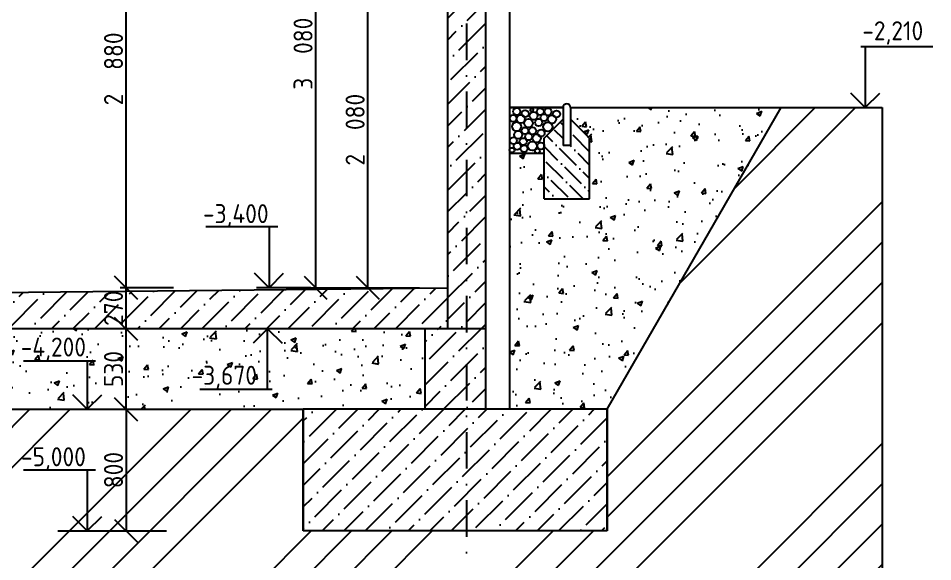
# Model space of a CAD drawing. Extents: x 3792242 to 5145247, y -1546315 to -1031918.
# Drawn here: x 3946345 to 3952361, y -1540847 to -1537271 of the extents above; entities that cross this region are included whole.
import ezdxf

# ---------------------------------------------------------------- set-up
doc = ezdxf.new("R2010")
doc.units = 0
doc.header["$MEASUREMENT"] = 0
doc.linetypes.add('BODKOCIARKOVANA_3', pattern=[5.6, 3, -1.3, 0, -1.3])
doc.layers.get('0').update_dxf_attribs({"linetype": 'CONTINUOUS'})
doc.layers.get('Defpoints').update_dxf_attribs({"color": 61, "linetype": 'CONTINUOUS'})
for name, color, linetype in [('KÓTY', 4, 'CONTINUOUS'), ('MÚRY', 1, 'CONTINUOUS'), ('osi', 253, 'CONTINUOUS'), ('TENKÁ', 7, 'CONTINUOUS'), ('ŠRAFY', 82, 'CONTINUOUS'), ('šrafy-múry', 8, 'CONTINUOUS')]:
    doc.layers.add(name, color=color, linetype=linetype)
doc.styles.add('STYLE1', font='isocp.shx')
doc.dimstyles.new('STANDARD-50', dxfattribs={"dimtxt": 125, "dimasz": 150, "dimexe": 10, "dimexo": 200, "dimgap": 20, "dimtad": 1, "dimdsep": 46, "dimlunit": 6, "dimtxsty": 'STYLE1', "dimblk1": 'OBLIQUE', "dimblk2": 'OBLIQUE', "dimsah": 1, "dimcen": 2.5, "dimse1": 1, "dimse2": 1, "dimadec": 0, "dimazin": 0, "dimtfac": 1, "dimtmove": 1, "dimatfit": 3, "dimldrblk": 'OBLIQUE', "dimfxl": 1, "dimtolj": 1, "dimtzin": 0, "dimarcsym": 0})
pattern_1 = [(50, (-12185392.95, 625210.72), (358.6300913, -31.3760675), [37.5, -412.5]), (355, (-12185392.95, 625210.72), (-69.375667, 376.096067), [30, -330]), (100.4514445, (-12185363.06, 625208.1), (289.254423, 344.7199955), [31.870096, -350.571056]), (46.1842, (-12185392.95, 625310.72), (533.620665, -82.75964), [56.25, -618.75]), (96.6356355, (-12185348.5, 625303.83), (467.330973, 487.0593), [47.805171, -525.85688]), (351.184164, (-12185392.95, 625310.7), (467.330973, 487.0593), [45, -495]), (21, (-12185342.95, 625285.72), (298.453526, -201.3094453), [37.5, -412.5]), (326, (-12185342.95, 625285.72), (121.657666, 362.5750225), [30, -330]), (71.4514447, (-12185318.08, 625268.95), (420.111188, 161.2655764), [31.870095, -350.571056]), (37.5, (-12185392.95, 625210.72), (6.0799277, 166.4469269), [0, -326, 0, -335, 0, -331.25]), (7.5, (-12185392.95, 625210.72), (131.5347687, 197.205856), [0, -191, 0, -318.5, 0, -126.25]), (327.5, (-12185504.45, 625210.72), (266.9112181, -11.2774359), [0, -125, 0, -390, 0, -517.5]), (317.5, (-12185554.45, 625210.72), (291.5930847, 50.052491), [0, -162.5, 0, -259, 0, -367.5])]

# ---------------------------------------------------------------- blocks, each defined once
blk = doc.blocks.new('_OBLIQUE')
at = {"color": 0, "linetype": 'ByBlock'}
blk.add_line((-0.5, -0.5), (0.5, 0.5), dxfattribs=at)
blk = doc.blocks.new('*D32194')
at = {"layer": 'Defpoints', "color": 0}
for p in [(3948051.5, -1536963.8), (3948051.5, -1539043.8), (3948643.5, -1539043.8)]:
    blk.add_point(p, dxfattribs=at)
at = {"layer": 'KÓTY', "color": 0, "lineweight": -2, "ltscale": 0.25}
blk.add_line((3948643.5, -1536963.8), (3948643.5, -1539043.8), dxfattribs=at)
at = {"layer": 'KÓTY', "color": 0, "linetype": 'ByBlock', "lineweight": -2, "xscale": 150, "yscale": 150, "zscale": 150}
for p, rotation in [((3948643.5, -1536963.8), 90), ((3948643.5, -1539043.8), 270)]:
    blk.add_blockref('_OBLIQUE', p, dxfattribs=dict(at, rotation=rotation))
at = {"layer": 'KÓTY', "color": 0, "insert": (3948561, -1538003.8), "char_height": 125, "attachment_point": 5, "rotation": 90, "style": 'STYLE1'}
blk.add_mtext('\\A1;2ﾠ080', dxfattribs=at)
blk = doc.blocks.new('*D32196')
at = {"layer": 'Defpoints', "color": 0}
for p in [(3947348, -1535963.8), (3947348, -1539043.8), (3948301, -1539043.8)]:
    blk.add_point(p, dxfattribs=at)
at = {"layer": 'KÓTY', "color": 0, "lineweight": -2, "ltscale": 0.25}
blk.add_line((3948301, -1535963.8), (3948301, -1539043.8), dxfattribs=at)
at = {"layer": 'KÓTY', "color": 0, "linetype": 'ByBlock', "lineweight": -2, "xscale": 150, "yscale": 150, "zscale": 150}
for p, rotation in [((3948301, -1535963.8), 90), ((3948301, -1539043.8), 270)]:
    blk.add_blockref('_OBLIQUE', p, dxfattribs=dict(at, rotation=rotation))
at = {"layer": 'KÓTY', "color": 0, "insert": (3948218.5, -1537503.8), "char_height": 125, "attachment_point": 5, "rotation": 90, "style": 'STYLE1'}
blk.add_mtext('\\A1;3ﾠ080', dxfattribs=at)
blk = doc.blocks.new('*D37456')
at = {"layer": 'Defpoints', "color": 0}
for p in [(3948319, -1539843.8), (3947054, -1540643.8), (3948319, -1540643.8)]:
    blk.add_point(p, dxfattribs=at)
at = {"layer": 'KÓTY', "color": 0, "lineweight": -2, "ltscale": 0.25}
blk.add_line((3947054, -1539843.8), (3947054, -1540643.8), dxfattribs=at)
at = {"layer": 'KÓTY', "color": 0, "linetype": 'ByBlock', "lineweight": -2, "xscale": 150, "yscale": 150, "zscale": 150}
for p, rotation in [((3947054, -1539843.8), 90), ((3947054, -1540643.8), 270)]:
    blk.add_blockref('_OBLIQUE', p, dxfattribs=dict(at, rotation=rotation))
at = {"layer": 'KÓTY', "color": 0, "insert": (3946971.5, -1540243.8), "char_height": 125, "attachment_point": 5, "rotation": 90, "style": 'STYLE1'}
blk.add_mtext('\\A1;800', dxfattribs=at)
blk = doc.blocks.new('*D37457')
at = {"layer": 'Defpoints', "color": 0}
for p in [(3947054, -1539313.8), (3949019, -1539313.8), (3949019, -1539843.8)]:
    blk.add_point(p, dxfattribs=at)
at = {"layer": 'KÓTY', "color": 0, "lineweight": -2, "ltscale": 0.25}
blk.add_line((3947054, -1539843.8), (3947054, -1539313.8), dxfattribs=at)
at = {"layer": 'KÓTY', "color": 0, "linetype": 'ByBlock', "lineweight": -2, "xscale": 150, "yscale": 150, "zscale": 150}
for p, rotation in [((3947054, -1539313.8), 90), ((3947054, -1539843.8), 270)]:
    blk.add_blockref('_OBLIQUE', p, dxfattribs=dict(at, rotation=rotation))
at = {"layer": 'KÓTY', "color": 0, "insert": (3946971.5, -1539578.8), "char_height": 125, "attachment_point": 5, "rotation": 90, "style": 'STYLE1'}
blk.add_mtext('\\A1;530', dxfattribs=at)
blk = doc.blocks.new('*D37458')
at = {"layer": 'Defpoints', "color": 0}
for p in [(3947054, -1539043.8), (3949169, -1539043.8), (3949169, -1539313.8)]:
    blk.add_point(p, dxfattribs=at)
at = {"layer": 'KÓTY', "color": 0, "lineweight": -2, "ltscale": 0.25}
blk.add_line((3947054, -1539313.8), (3947054, -1539043.8), dxfattribs=at)
at = {"layer": 'KÓTY', "color": 0, "linetype": 'ByBlock', "lineweight": -2, "xscale": 150, "yscale": 150, "zscale": 150}
for p, rotation in [((3947054, -1539043.8), 90), ((3947054, -1539313.8), 270)]:
    blk.add_blockref('_OBLIQUE', p, dxfattribs=dict(at, rotation=rotation))
at = {"layer": 'KÓTY', "color": 0, "insert": (3946971.5, -1539178.8), "char_height": 125, "attachment_point": 5, "rotation": 90, "style": 'STYLE1'}
blk.add_mtext('\\A1;270', dxfattribs=at)
blk = doc.blocks.new('*D37469')
at = {"layer": 'Defpoints', "color": 0}
for p in [(3947054, -1536163.8), (3948969, -1536163.8), (3949169, -1539043.8)]:
    blk.add_point(p, dxfattribs=at)
at = {"layer": 'KÓTY', "color": 0, "lineweight": -2, "ltscale": 0.25}
blk.add_line((3947054, -1539043.8), (3947054, -1536163.8), dxfattribs=at)
at = {"layer": 'KÓTY', "color": 0, "linetype": 'ByBlock', "lineweight": -2, "xscale": 150, "yscale": 150, "zscale": 150}
for p, rotation in [((3947054, -1536163.8), 90), ((3947054, -1539043.8), 270)]:
    blk.add_blockref('_OBLIQUE', p, dxfattribs=dict(at, rotation=rotation))
at = {"layer": 'KÓTY', "color": 0, "insert": (3946971.5, -1537603.8), "char_height": 125, "attachment_point": 5, "rotation": 90, "style": 'STYLE1'}
blk.add_mtext('\\A1;2ﾠ880', dxfattribs=at)

msp = doc.modelspace()

# ---------------------------------------------------------------- hatches: boundary and pattern name
at = {"layer": 'ŠRAFY', "ltscale": 0.25}
h = msp.add_hatch(dxfattribs=at)
h.set_pattern_fill('ANSI34', color=256, scale=1500)
h.paths.add_polyline_path([(3904249, -1539843.77), (3903449, -1540643.77), (3903449, -1541443.77), (3901649, -1541443.77), (3901649, -1540643.77), (3900871.5, -1540643.77), (3900350.5, -1540643.77), (3900158, -1540643.77), (3899084, -1540643.77), (3899084, -1541443.77), (3896684, -1541443.77), (3896684, -1540643.77), (3895134, -1540643.77), (3895134, -1541443.77), (3892734, -1541443.77), (3892734, -1540643.77), (3891066.5, -1540643.77), (3890904.5, -1540643.77), (3890353, -1540643.77), (3890169, -1540643.77), (3890169, -1541443.77), (3888369, -1541443.77), (3888369, -1540643.77), (3887456.787, -1539063.77), (3886646.963, -1539063.77), (3886646.963, -1542040.5), (3952029, -1542040.5), (3952029, -1537858.77), (3951917.043, -1537858.77), (3951365.04, -1537858.77), (3950219, -1539843.77), (3950219, -1540643.77), (3948219, -1540643.77), (3948219, -1539843.77), (3947319.5, -1539843.77), (3946798.5, -1539843.77), (3946606, -1539843.77), (3945854, -1539843.77), (3945854, -1540643.77), (3943254, -1540643.77), (3943254, -1539843.77), (3941704, -1539843.77), (3941704, -1540643.77), (3939504, -1540643.77), (3939504, -1539843.77), (3937736.5, -1539843.77), (3937574.5, -1539843.77), (3937023, -1539843.77), (3936939, -1539843.77), (3936939, -1540643.77), (3934939, -1540643.77), (3934939, -1539843.77)])
h.paths.add_polyline_path([(3937081, -1540387.57), (3937081, -1540099.971), (3937331, -1540099.971), (3937331, -1540387.57)], flags=24)
h.paths.add_polyline_path([(3937512.889, -1540068.7), (3938019.238, -1540068.7), (3938019.238, -1540268.749), (3937512.889, -1540268.749)], flags=24)
h.paths.add_polyline_path([(3946846.5, -1540387.57), (3946846.5, -1540099.971), (3947096.5, -1540099.971), (3947096.5, -1540387.57)], flags=24)
h.paths.add_polyline_path([(3946349.889, -1540068.7), (3946856.238, -1540068.7), (3946856.238, -1540268.749), (3946349.889, -1540268.749)], flags=24)
h.paths.add_polyline_path([(3890411, -1541187.57), (3890411, -1540899.971), (3890661, -1540899.971), (3890661, -1541187.57)], flags=24)
h.paths.add_polyline_path([(3900398.5, -1541187.57), (3900398.5, -1540899.971), (3900648.5, -1540899.971), (3900648.5, -1541187.57)], flags=24)
h.paths.add_polyline_path([(3899901.889, -1540868.7), (3900408.238, -1540868.7), (3900408.238, -1541068.749), (3899901.889, -1541068.749)], flags=24)
h.paths.add_polyline_path([(3890862.389, -1540868.7), (3891368.738, -1540868.7), (3891368.738, -1541068.749), (3890862.389, -1541068.749)], flags=24)
h.paths.add_polyline_path([(3900802.343, -1539532.394), (3901308.691, -1539532.394), (3901308.691, -1539732.444), (3900802.343, -1539732.444)], flags=24)
h.paths.add_polyline_path([(3900435.866, -1540047.663), (3900435.866, -1539760.065), (3900610.964, -1539760.065), (3900610.964, -1540047.663)], flags=24)
h.paths.add_polyline_path([(3900435.824, -1540134.976), (3900435.824, -1540022.592), (3900610.602, -1540022.592), (3900610.602, -1540134.976)], flags=24)
h.paths.add_polyline_path([(3900435.915, -1540197.476), (3900435.915, -1540109.976), (3900610.915, -1540109.976), (3900610.915, -1540197.476)], flags=24)
h.paths.add_polyline_path([(3899901.89, -1540068.7), (3900408.238, -1540068.7), (3900408.238, -1540268.749), (3899901.89, -1540268.749)], flags=24)
h.paths.add_polyline_path([(3894867, -1539571.299), (3894867, -1539308.701), (3895117, -1539308.701), (3895117, -1539571.299)], flags=24)
h.paths.add_polyline_path([(3890448.366, -1540047.663), (3890448.366, -1539760.065), (3890623.464, -1539760.065), (3890623.464, -1540047.663)], flags=24)
h.paths.add_polyline_path([(3890448.324, -1540134.976), (3890448.324, -1540022.592), (3890623.102, -1540022.592), (3890623.102, -1540134.976)], flags=24)
h.paths.add_polyline_path([(3890448.415, -1540197.476), (3890448.415, -1540109.976), (3890623.415, -1540109.976), (3890623.415, -1540197.476)], flags=24)
h.paths.add_polyline_path([(3891827.225, -1539532.394), (3892333.573, -1539532.394), (3892333.573, -1539732.444), (3891827.225, -1539732.444)], flags=24)
h.paths.add_polyline_path([(3890842.889, -1540068.7), (3891349.238, -1540068.7), (3891349.238, -1540268.749), (3890842.889, -1540268.749)], flags=24)
h = msp.add_hatch(dxfattribs=at)
h.set_pattern_fill('AR-CONC', color=256, scale=50)
h.set_pattern_definition(pattern_1)
h.paths.add_polyline_path([(3950219, -1539843.77), (3951365.04, -1537858.77), (3949979, -1537858.77), (3949979, -1537933.77), (3950104, -1538058.77), (3950104, -1538458.77), (3949804, -1538458.77), (3949804, -1538158.77), (3949764.98, -1538158.77, -0.14365488), (3949756.02, -1538158.77), (3949579, -1538158.77), (3949579, -1539843.77)])
h = msp.add_hatch(dxfattribs=at)
h.set_pattern_fill('ANSI36', color=256, scale=500, angle=90)
h.set_pattern_definition([(135, (-11994489.37, 590638.88), (-121.53397802, 33.14563037), [156.25, -31.25, 0, -31.25])])
h.paths.add_polyline_path([(3950104, -1538058.77), (3949979, -1537933.77), (3949979, -1538108.77), (3949929, -1538108.77), (3949929, -1537933.77), (3949804, -1538058.77), (3949804, -1538458.77), (3950104, -1538458.77)])
h = msp.add_hatch(dxfattribs=at)
h.set_pattern_fill('AR-CONC', color=256, scale=50)
h.set_pattern_definition(pattern_1)
h.paths.add_polyline_path([(3949019, -1539843.77), (3949019, -1539313.77), (3947985, -1539313.77), (3944879, -1539313.77), (3944879, -1539843.77), (3945854, -1539843.77), (3946606, -1539843.77), (3946798.5, -1539843.77), (3947319.5, -1539843.77), (3948219, -1539843.77)])
h.paths.add_polyline_path([(3946846.5, -1539722.57), (3946846.5, -1539434.971), (3947096.5, -1539434.971), (3947096.5, -1539722.57)], flags=24)
h.paths.add_polyline_path([(3947472.343, -1539532.394), (3947978.691, -1539532.394), (3947978.691, -1539732.444), (3947472.343, -1539732.444)], flags=24)
h.paths.add_polyline_path([(3946348.343, -1539346.395), (3946867.191, -1539346.395), (3946867.191, -1539546.444), (3946348.343, -1539546.444)], flags=24)
at = {"layer": 'šrafy-múry'}
h = msp.add_hatch(dxfattribs=at)
h.set_pattern_fill('ANSI36', color=253, scale=800, angle=360)
h.paths.add_polyline_path([(3949419, -1539333.77), (3949419, -1536963.77), (3949169, -1536963.77), (3949169, -1539043.77), (3949169, -1539333.77)])
h = msp.add_hatch(dxfattribs=at)
h.set_pattern_fill('ANSI36', color=253, scale=800, angle=360)
h.set_pattern_definition([(45, (46374, -26883.5), (53.0330086, 194.4543648), [250, -50, 0, -50])])
h.paths.add_polyline_path([(3949169, -1539313.77), (3949169, -1539043.77), (3942810.178, -1539112.092), (3942808.5, -1539113.77), (3942806.858, -1539112.128), (3942654, -1539113.77), (3942654, -1539163.77), (3942504, -1539163.77), (3942504, -1539113.77), (3935989, -1539043.77), (3935989, -1539313.77)])
h.paths.add_polyline_path([(3946846.5, -1539322.57), (3946846.5, -1539034.971), (3947096.5, -1539034.971), (3947096.5, -1539322.57)], flags=9)
h = msp.add_hatch(dxfattribs=at)
h.set_pattern_fill('ANSI36', color=253, scale=800, angle=360)
h.paths.add_polyline_path([(3949019, -1539843.77), (3949419, -1539843.77), (3949419, -1539313.77), (3949169, -1539313.77), (3949019, -1539313.77)])
h = msp.add_hatch(dxfattribs=at)
h.set_pattern_fill('ANSI36', color=253, scale=800, angle=360)
h.set_pattern_definition([(45, (46374, -26883.5), (53.0330086, 194.4543648), [250, -50, 0, -50])])
h.paths.add_polyline_path([(3950219, -1540643.77), (3950219, -1539843.77), (3948219, -1539843.77), (3948219, -1540643.77)])

# ---------------------------------------------------------------- linework, layer by layer
at = {"color": 253}
msp.add_line((3936939, -1539843.77), (3948219, -1539843.77), dxfattribs=at)
at = {"layer": 'Defpoints'}
msp.add_line((3952029, -1537858.77), (3952029, -1542040.5), dxfattribs=at)
at = {"layer": 'KÓTY', "ltscale": 0.25}
msp.add_line((3947365.403, -1539043.77), (3947015.403, -1539043.77), dxfattribs=at)
at = {"layer": 'KÓTY'}
for p, q in [((3948270.5, -1539043.77), (3947912.5, -1539043.77)), ((3948270.5, -1539043.77), (3948984, -1539043.77)), ((3946606, -1539843.77), (3947319.5, -1539843.77)), ((3946606, -1540643.77), (3947319.5, -1540643.77))]:
    msp.add_line(p, q, dxfattribs=at)
at = {"layer": 'MÚRY'}
for p, q in [((3949169, -1536893.77), (3949169, -1539043.77)), ((3949579, -1537858.77), (3949579, -1536893.77)), ((3949929, -1537858.77), (3949579, -1537858.77)), ((3949579, -1537858.77), (3949929, -1537858.77)), ((3949579, -1537858.77), (3949929, -1537858.77)), ((3949979, -1537858.77), (3952029, -1537858.77)), ((3942654, -1539113.77), (3949169, -1539043.77))]:
    msp.add_line(p, q, dxfattribs=at)
msp.add_arc((3949954, -1537858.77), 25, 0, 180, dxfattribs=at)
at = {"layer": 'osi', "linetype": 'BODKOCIARKOVANA_3', "ltscale": 80}
msp.add_line((3949294, -1519829.5), (3949294, -1542239.5), dxfattribs=at)
at = {"layer": 'TENKÁ'}
for p, q in [((3949419, -1536893.77), (3949419, -1539843.77)), ((3949579, -1539843.77), (3949579, -1537858.77)), ((3949579, -1538058.77), (3949579, -1537908.77)), ((3950219, -1539843.77), (3951365.04, -1537858.77)), ((3949579, -1538158.77), (3949804, -1538158.77)), ((3949169, -1539043.77), (3949169, -1539313.77)), ((3949419, -1539313.77), (3935739, -1539313.77)), ((3950219, -1539843.77), (3948219, -1539843.77)), ((3950219, -1540643.77), (3948219, -1540643.77))]:
    msp.add_line(p, q, dxfattribs=at)
at = {"layer": 'TENKÁ', "linetype": 'ByBlock', "ltscale": 0.25}
for p, q in [((3952361.348, -1537458.77), (3951887.449, -1537458.77)), ((3951917.043, -1537458.77), (3951917.043, -1537858.77)), ((3951917.043, -1537858.77), (3951821.583, -1537763.311)), ((3951917.043, -1537858.77), (3952012.502, -1537763.311)), ((3948053.305, -1538643.77), (3947579.406, -1538643.77)), ((3947994.5, -1538643.77), (3947994.5, -1539043.77)), ((3947994.5, -1539043.77), (3947899.041, -1538948.311)), ((3947994.5, -1539043.77), (3948089.959, -1538948.311)), ((3947985, -1539313.77), (3947889.541, -1539409.23)), ((3947985, -1539313.77), (3948080.459, -1539409.23)), ((3947985, -1539713.77), (3947985, -1539313.77)), ((3946852.305, -1539527.77), (3946378.406, -1539527.77)), ((3946798.5, -1539527.77), (3946798.5, -1539843.771)), ((3948014.305, -1539713.77), (3947540.406, -1539713.77)), ((3946798.5, -1539843.771), (3946703.041, -1539748.311)), ((3946798.5, -1539843.771), (3946893.959, -1539748.311)), ((3946852.305, -1540243.77), (3946378.406, -1540243.77)), ((3946798.5, -1540243.77), (3946798.5, -1540643.77)), ((3946798.5, -1540643.77), (3946703.041, -1540548.311)), ((3946798.5, -1540643.77), (3946893.959, -1540548.311))]:
    msp.add_line(p, q, dxfattribs=at)
at = {"layer": 'TENKÁ', "ltscale": 0.25}
for p, q in [((3949929, -1537858.77), (3949929, -1538108.77)), ((3949979, -1537858.77), (3949979, -1538108.77)), ((3949804, -1538058.77), (3949929, -1537933.77)), ((3950104, -1538058.77), (3949979, -1537933.77)), ((3949804, -1538458.77), (3949804, -1538058.77)), ((3950104, -1538458.77), (3950104, -1538058.77)), ((3949979, -1538108.77), (3949929, -1538108.77)), ((3949804, -1538458.77), (3950104, -1538458.77))]:
    msp.add_line(p, q, dxfattribs=at)
at = {"layer": 'TENKÁ', "linetype": 'Continuous', "lineweight": 25}
msp.add_line((3949019, -1539313.77), (3949019, -1539843.77), dxfattribs=at)
at = {"layer": 'TENKÁ', "linetype": 'Continuous', "lineweight": 30}
for p, q in [((3948219, -1539843.77), (3948219, -1540643.77)), ((3950219, -1539843.77), (3950219, -1540643.77))]:
    msp.add_line(p, q, dxfattribs=at)
at = {"layer": 'ŠRAFY'}
for centre, radius in [((3949601, -1537928.5), 22.5), ((3949624.5, -1537884), 23.5), ((3949651, -1537933), 27), ((3949680.5, -1537898.5), 23.5), ((3949735.5, -1537912), 26), ((3949723.5, -1537874), 9.862), ((3949779.5, -1537885.5), 22.5), ((3949804, -1537925), 23), ((3949830, -1537886), 23.5), ((3949856.5, -1537935), 27), ((3949886, -1537900.5), 23.5), ((3949623.5, -1537983), 30), ((3949702, -1537961), 27.681), ((3949768.5, -1537956.5), 23.5), ((3949829, -1537985), 30), ((3949634, -1538037.5), 26), ((3949678, -1538011), 22.5), ((3949702.5, -1538050.5), 23), ((3949728.5, -1538011.5), 23.5), ((3949755, -1538060.5), 27), ((3949784.5, -1538026), 23.5), ((3949602.5, -1538076), 22.5), ((3949627.5, -1538112.5), 23), ((3949667, -1538082), 23.5), ((3949727.5, -1538110.5), 30), ((3949783, -1538110.5), 23), ((3949593, -1538138.5), 15.914), ((3949672.5, -1538129), 23), ((3949760.5, -1538143.5), 15.914)]:
    msp.add_circle(centre, radius, dxfattribs=at)

# ---------------------------------------------------------------- texts
at = {"layer": 'TENKÁ', "ltscale": 0.25, "style": 'STYLE1'}
for s, p in [('-2,210', (3951897.737, -1537415.179)), ('-3,400', (3947559.889, -1538618.749)), ('-4,200', (3946360.843, -1539496.444)), ('-3,670', (3947484.843, -1539682.444)), ('-5,000', (3946362.389, -1540218.749))]:
    msp.add_text(s, height=125, dxfattribs=at).set_placement(p)

# ---------------------------------------------------------------- dimensions: what is measured, and where the dimension line sits
at = {"layer": 'KÓTY', "ltscale": 0.25}
for base, p1, p2, picture, middle in [((3948301, -1539043.77), (3947348, -1535963.77), (3947348, -1539043.77), '*D32196', (3948218.457, -1537503.77)), ((3947054, -1536163.77), (3949169, -1539043.77), (3948969, -1536163.77), '*D37469', (3946971.457, -1537603.77)), ((3948643.5, -1539043.77), (3948051.5, -1536963.77), (3948051.5, -1539043.77), '*D32194', (3948560.957, -1538003.77)), ((3947054, -1539043.77), (3949169, -1539313.77), (3949169, -1539043.77), '*D37458', (3946971.5, -1539178.77)), ((3947054, -1539313.77), (3949019, -1539843.77), (3949019, -1539313.77), '*D37457', (3946971.5, -1539578.77)), ((3947054, -1540643.77), (3948319, -1539843.77), (3948319, -1540643.77), '*D37456', (3946971.5, -1540243.77))]:
    dim = msp.add_linear_dim(base=base, p1=p1, p2=p2, angle=90, dimstyle='STANDARD-50', override={"dimtxsty": 'STYLE1', "dimldrblk": 'OBLIQUE'}, dxfattribs=at)
    dim.commit()
    dim.dimension.update_dxf_attribs({"geometry": picture, "text_midpoint": middle})

doc.saveas('drawing.dxf')
